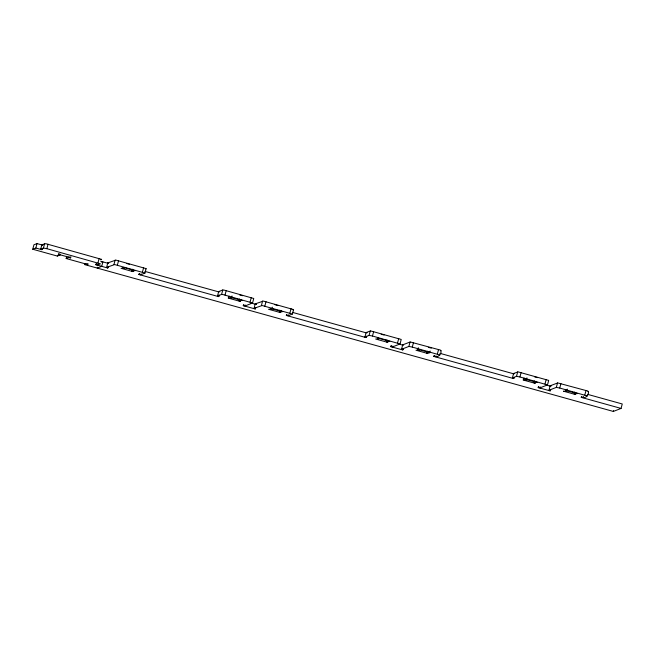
<?xml version="1.0" encoding="UTF-8"?>
<svg xmlns="http://www.w3.org/2000/svg" width="655" height="655" viewBox="0 0 655 655"><rect width="100%" height="100%" fill="white"/><g stroke="black" fill="none" stroke-linecap="round" stroke-linejoin="round"><path stroke-width="0.98" d="M139.097 273.659L138.876 274.494L140.817 274.723L144.96 273.078L114.691 264.563L106.601 267.387L107.78 262.925L115.87 260.101L146.13 268.624L145.59 268.869M252.601 303.003L223.052 294.586L221.603 294.423L217.501 296.019L218.672 291.565L222.774 289.969L224.231 290.132L253.755 298.483L252.568 303.028L245.216 305.885L243.275 305.656L243.496 304.821M286.562 314.613L286.341 315.448L288.282 315.677L292.417 314.04L262.147 305.517L254.058 308.341L255.237 303.887L263.326 301.063L293.596 309.578L293.047 309.823M390.953 345.783L390.732 346.618L392.673 346.847L400.025 343.981L401.22 339.446L370.615 330.914L366.137 332.519L364.958 336.981L366.432 337.39L366.726 336.277M434.019 355.575L433.798 356.41L435.739 356.639C439.71 357.655 443.975 349.516 438.531 349.582L410.292 341.967L402.694 344.841L401.523 349.303L402.997 349.713L403.218 348.878M581.476 396.529L581.255 397.364L583.196 397.593C587.224 398.543 591.391 390.495 585.996 390.544L557.757 382.921L550.159 385.803L548.98 390.257L550.454 390.667L550.675 389.831M60.178 254.214L59.957 255.049L57.329 256.072L32.75 249.244L33.929 244.79L37.024 243.586L42.55 245.126M32.75 249.244L35.845 248.04L37.024 243.586M42.428 248.663L42.207 249.498L40.733 249.088L41.912 244.634L45.809 243.693L101.672 259.372L100.821 259.74M35.845 248.04L41.748 249.678L42.043 248.564M40.733 249.088L43.443 248.04L44.614 243.586M96.031 263.867L95.81 264.702L97.751 264.931L100.485 263.85L46.849 248.679L48.028 244.225M57.329 256.072L57.55 255.237M59.957 255.049L58.483 254.639L58.704 253.804M58.483 254.639L59.171 253.624M88.024 263.703L87.803 264.538L66.171 258.529L66.761 256.302M66.171 258.529L68.808 257.505L69.029 256.67M68.808 257.505L70.281 257.914L70.503 257.079M70.281 257.914L70.969 256.899M587.412 394.294L622.25 403.971L621.071 408.425L613.334 411.438L84.937 264.669L85.232 263.556M84.937 264.669L85.862 264.309L86.083 263.474M85.862 264.309L87.336 264.718L87.557 263.883M96.277 264.522L96.498 263.687M97.972 262.876L99.151 258.422M97.751 264.931L97.972 264.096M97.439 267.248L97.218 268.083L101.713 266.339L102.892 261.877L101.771 262.319M95.81 264.702L107.608 267.977L107.829 267.142M107.608 267.977L108.296 266.962M113.954 264.522L115.133 260.068M117.368 265.16L118.547 260.706M131.86 270.998L135.192 270.679L123.402 267.404L122.935 267.584L124.409 267.993L121.077 268.313L132.875 271.588L133.333 271.407L131.86 270.998L132.335 269.213M139.343 274.314L139.564 273.479M140.817 274.723L141.038 273.888M142.438 272.128L143.617 267.666M144.951 273.102L146.098 268.673M138.876 274.494L218.508 296.609L218.95 294.938M218.508 296.609L219.196 295.593M221.603 294.423L222.774 289.969M225.017 295.061L226.188 290.607M240.966 299.384L240.025 301.349L228.227 298.074L229.168 296.109M228.693 297.894L230.167 298.303L231.559 297.755L232.034 295.978M240.491 301.169L239.018 300.76L239.484 298.975M243.742 305.476L243.955 304.64M245.216 305.885L245.437 305.05M250.079 302.029L251.258 297.566M243.275 305.656L255.073 308.931L255.294 308.096M255.073 308.931L255.753 307.915M261.419 305.484L262.589 301.03M264.825 306.122L266.004 301.668M281.265 310.576L280.332 312.541L268.534 309.266L271.866 308.955L272.341 307.17M280.798 312.361L279.325 311.952L279.791 310.167M286.8 315.268L287.021 314.433M288.282 315.677L288.503 314.842M289.895 313.082L291.074 308.628M292.408 314.064L293.563 309.627M286.341 315.448L365.965 337.571L366.26 336.457M364.958 336.981L369.06 335.385L370.288 330.914M400.058 343.965L372.474 336.023L373.653 331.561M386.475 341.714L389.807 341.402L378.009 338.127L377.55 338.308L379.024 338.717L375.692 339.028L387.49 342.303L387.948 342.123L386.475 341.714L386.949 339.937M391.199 346.438L391.42 345.594M392.673 346.847L392.894 346.012M397.544 342.983L398.723 338.529M390.732 346.618L402.53 349.893L402.751 349.058M401.523 349.303L408.876 346.438L410.055 341.984M439.873 355.018L412.29 347.076L413.469 342.622M427.257 351.129L426.782 352.914L428.255 353.323L427.789 353.503L415.999 350.228L419.331 349.909L417.857 349.5L418.324 347.723M426.782 352.914L428.173 352.365L429.647 352.775L430.122 350.998M434.265 356.23L434.486 355.395M435.739 356.639L435.96 355.804M437.36 354.044L438.531 349.582M514.109 377.509L513.888 378.344L512.415 377.935L513.594 373.481L518.072 371.876L548.677 380.399L547.49 384.944L540.129 387.801L538.189 387.572L538.41 386.737M433.798 356.41L513.43 378.524L513.651 377.689M512.415 377.935L516.517 376.338L517.696 371.884M547.49 384.944L519.931 376.977L521.11 372.523M535.88 381.3L534.947 383.265L523.149 379.99L524.082 378.025M523.615 379.81L525.089 380.219L526.481 379.671L526.956 377.894M535.413 383.085L533.94 382.676L534.406 380.891M538.656 387.392L538.877 386.556M540.129 387.801L540.35 386.966M545.001 383.945L546.18 379.482M538.189 387.572L549.987 390.847L550.208 390.012M548.98 390.257L556.332 387.4L557.511 382.946M587.33 395.98L559.747 388.038L560.926 383.576M574.713 392.083L574.239 393.868L575.72 394.277L575.254 394.457L563.456 391.182L565.396 391.412L565.863 389.627M565.396 391.412L566.788 390.871L567.263 389.086M581.722 397.184L581.943 396.349M583.196 397.593L583.49 396.48M584.817 394.998L585.996 390.544M613.334 411.438L613.555 410.603M588.477 391.543L587.969 391.739M41.748 249.678L42.207 249.498M87.336 264.718L87.803 264.538M239.018 300.76L242.35 300.448L230.085 297.345L231.559 297.755M279.325 311.952L282.657 311.641L270.392 308.546L271.866 308.955M365.965 337.571L366.432 337.39M402.53 349.893L402.997 349.713M417.857 349.5L430.114 352.595L429.647 352.775M440.504 350.785L441.02 350.589M513.43 378.524L513.888 378.344M533.94 382.676L537.272 382.364L525.007 379.261L526.481 379.671M549.987 390.847L550.454 390.667M574.239 393.868L577.571 393.557L565.314 390.462L566.788 390.871M43.443 248.04L46.849 248.679M369.06 335.385L372.474 336.023M408.876 346.438L412.29 347.076M516.517 376.338L519.931 376.977M556.332 387.4L559.747 388.038M126.546 263.498L129.493 264.317M239.591 294.897L242.547 295.716M274.985 304.722L277.933 305.549M381.153 334.214L384.108 335.032M428.345 347.322L431.293 348.141M534.513 376.813L537.46 377.632M218.672 291.565L219.777 291.868M366.137 332.519L367.152 332.805M513.594 373.481L514.519 373.735M144.976 271.399L218.704 291.884M292.433 312.361L366.161 332.838M439.89 353.315L513.618 373.8M41.912 244.634L42.927 244.913M107.78 262.925L108.697 263.187M255.237 303.887L256.433 304.223M402.694 344.841L403.619 345.103M550.159 385.803L551.174 386.082M100.673 261.263L108.419 263.416M250.349 302.839L256.244 304.477M398.789 344.072L402.727 345.16M546.254 385.025L550.184 386.123M217.501 296.019L218.975 296.428M581.255 397.364L621.071 408.425M106.601 267.387L108.075 267.797M254.058 308.341L255.532 308.751M58.95 254.459L70.748 257.734"/></g></svg>
